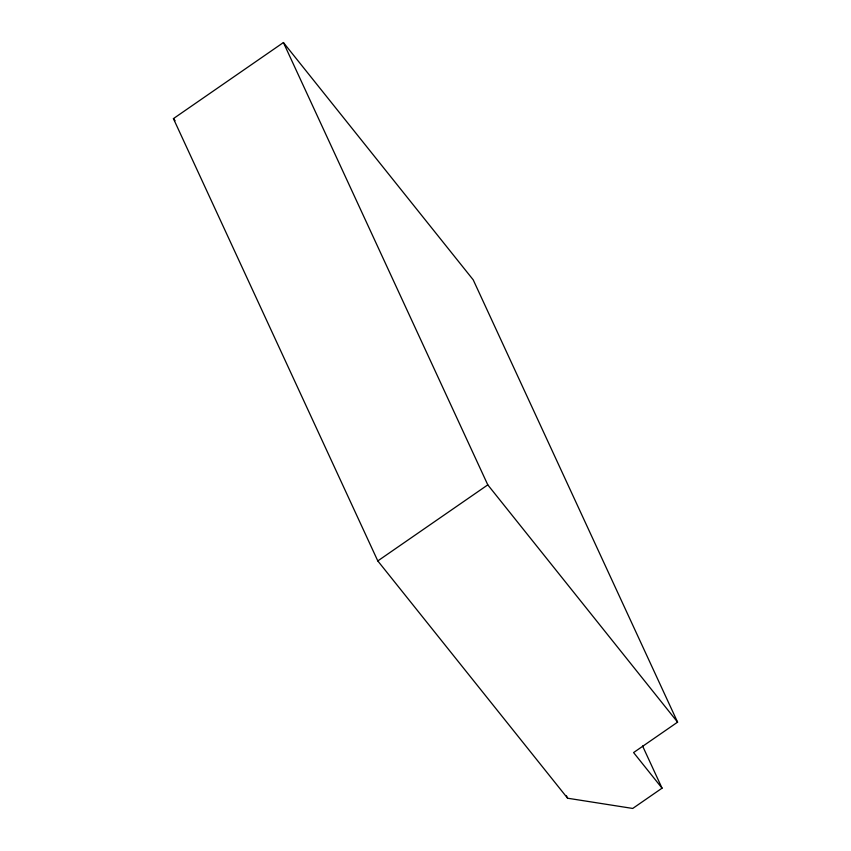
<?xml version="1.0" encoding="UTF-8"?>
<svg xmlns="http://www.w3.org/2000/svg" width="851" height="851" viewBox="0 0 851 851"><rect width="100%" height="100%" fill="white"/><g stroke="black" fill="none" stroke-linecap="round" stroke-linejoin="round"><path stroke-width="1.28" d="M173.413 118.619L283.415 42.55L473.209 279.83L677.587 722.148L633.591 752.571L662.057 788.164L632.718 808.45L567.585 798.217L377.791 560.926L173.413 118.619L175.072 120.682M377.791 560.926L487.793 484.868L283.415 42.55M487.793 484.868L677.587 722.148M642.569 745.987L662.057 788.164M566.468 795.802L567.585 798.217"/></g></svg>
